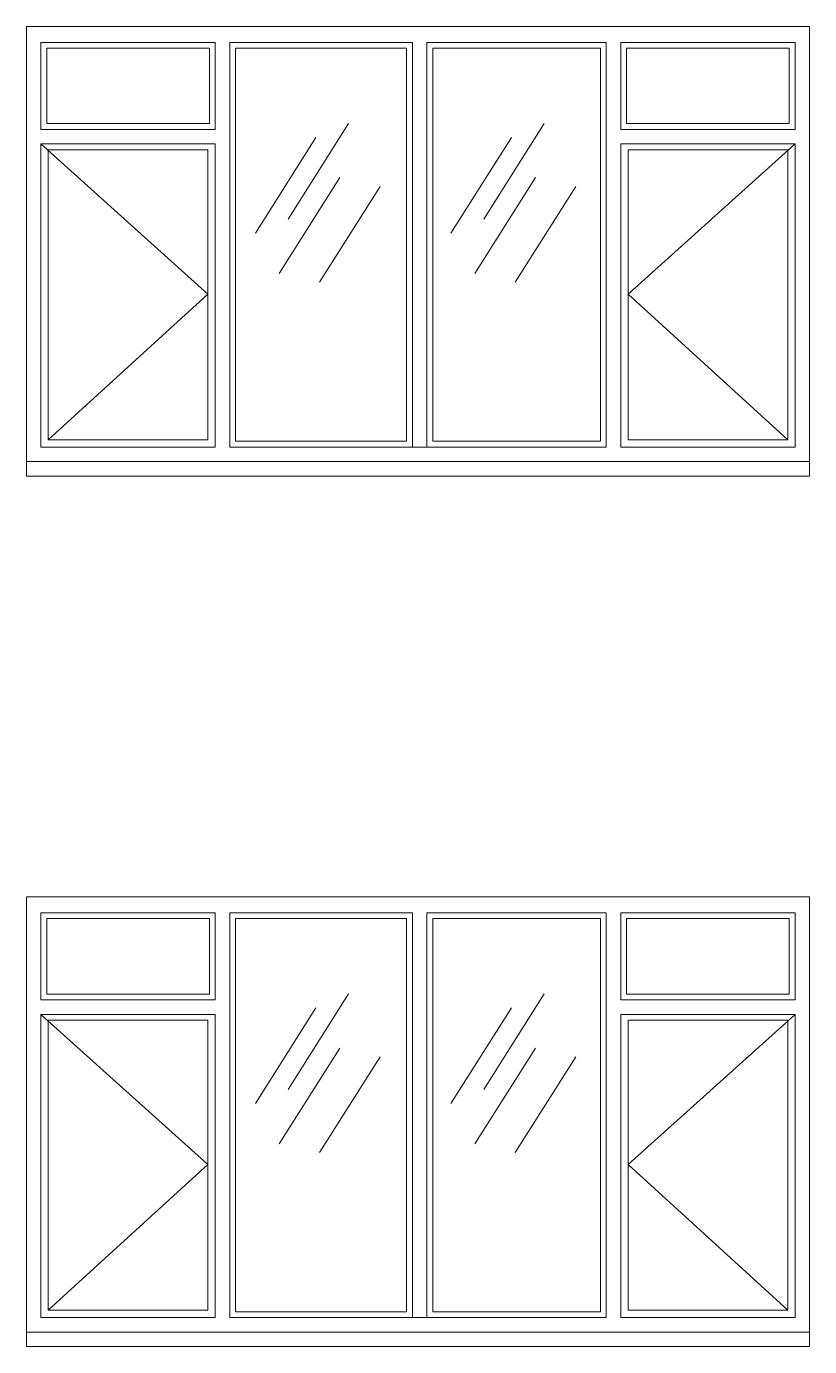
# Model space of a CAD drawing. Header units: inches. Extents: x -7543 to -822, y 102837 to 190349.
# Drawn here: x -826.7204 to -826.6664, y 102836.9389 to 102837.0299 of the extents above; entities that cross this region are included whole.
import ezdxf

# ---------------------------------------------------------------- set-up
doc = ezdxf.new("R2010")
doc.units = ezdxf.units.IN
doc.header["$MEASUREMENT"] = 0
doc.linetypes.add('ACAD_ISO07W100', pattern=[3, 0, -3])
doc.layers.add('PENCERE', color=7, linetype='Continuous', lineweight=18, true_color=0xffb360)

msp = doc.modelspace()

# ---------------------------------------------------------------- linework, layer by layer
at = {"layer": 'PENCERE'}
for p, q in [((-826.720359, 102836.999887, -0.002), (-826.720359, 102837.029887, -0.002)), ((-826.666414, 102837.029887, -0.002), (-826.720359, 102837.029887, -0.002)), ((-826.720359, 102837.029887, -0.002), (-826.720359, 102836.999887, -0.002)), ((-826.720359, 102836.999887, -0.002), (-826.720359, 102837.029887, -0.002)), ((-826.666414, 102837.029887, -0.002), (-826.720359, 102837.029887, -0.002)), ((-826.720359, 102837.029887, -0.002), (-826.720359, 102836.999887, -0.002)), ((-826.666414, 102836.998887, -0.002), (-826.666414, 102837.029887, -0.002)), ((-826.666414, 102836.998887, -0.002), (-826.666414, 102837.029887, -0.002)), ((-826.719359, 102837.028787, -0.002), (-826.719359, 102837.022787, -0.002)), ((-826.707359, 102837.028787, -0.002), (-826.719359, 102837.028787, -0.002)), ((-826.719359, 102837.028787, -0.002), (-826.719359, 102837.022787, -0.002)), ((-826.707359, 102837.028787, -0.002), (-826.719359, 102837.028787, -0.002)), ((-826.718959, 102837.028387, -0.002), (-826.707759, 102837.028387, -0.002)), ((-826.718959, 102837.023187, -0.002), (-826.718959, 102837.028387, -0.002)), ((-826.718959, 102837.028387, -0.002), (-826.707759, 102837.028387, -0.002)), ((-826.718959, 102837.023187, -0.002), (-826.718959, 102837.028387, -0.002)), ((-826.707759, 102837.028387, -0.002), (-826.707759, 102837.023187, -0.002)), ((-826.707759, 102837.028387, -0.002), (-826.707759, 102837.023187, -0.002)), ((-826.707359, 102837.028787, -0.002), (-826.707359, 102837.022787, -0.002)), ((-826.707359, 102837.028787, -0.002), (-826.707359, 102837.022787, -0.002)), ((-826.706359, 102837.028787, -0.002), (-826.706359, 102837.022787, -0.002)), ((-826.706359, 102837.028787, -0.002), (-826.706359, 102837.000887, -0.002)), ((-826.693772, 102837.028787, -0.002), (-826.706359, 102837.028787, -0.002)), ((-826.706359, 102837.028787, -0.002), (-826.706359, 102837.022787, -0.002)), ((-826.706359, 102837.028787, -0.002), (-826.706359, 102837.000887, -0.002)), ((-826.693772, 102837.028787, -0.002), (-826.706359, 102837.028787, -0.002)), ((-826.705959, 102837.028387, -0.002), (-826.694172, 102837.028387, -0.002)), ((-826.705959, 102837.001287, -0.002), (-826.705959, 102837.028387, -0.002)), ((-826.705959, 102837.028387, -0.002), (-826.694172, 102837.028387, -0.002)), ((-826.705959, 102837.001287, -0.002), (-826.705959, 102837.028387, -0.002)), ((-826.694172, 102837.028387, -0.002), (-826.694172, 102837.001287, -0.002)), ((-826.694172, 102837.028387, -0.002), (-826.694172, 102837.001287, -0.002)), ((-826.693772, 102837.028787, -0.002), (-826.693772, 102837.022787, -0.002)), ((-826.693772, 102837.028787, -0.002), (-826.693772, 102837.000887, -0.002)), ((-826.693772, 102837.028787, -0.002), (-826.693772, 102837.022787, -0.002)), ((-826.693772, 102837.028787, -0.002), (-826.693772, 102837.000887, -0.002)), ((-826.680414, 102837.028787, -0.002), (-826.692772, 102837.028787, -0.002)), ((-826.692772, 102837.028787, -0.002), (-826.692772, 102837.022787, -0.002)), ((-826.692772, 102837.028787, -0.002), (-826.692772, 102837.000887, -0.002)), ((-826.680414, 102837.028787, -0.002), (-826.692772, 102837.028787, -0.002)), ((-826.692772, 102837.028787, -0.002), (-826.692772, 102837.022787, -0.002)), ((-826.692772, 102837.028787, -0.002), (-826.692772, 102837.000887, -0.002)), ((-826.692372, 102837.028387, -0.002), (-826.680814, 102837.028387, -0.002)), ((-826.692372, 102837.001287, -0.002), (-826.692372, 102837.028387, -0.002)), ((-826.692372, 102837.028387, -0.002), (-826.680814, 102837.028387, -0.002)), ((-826.692372, 102837.001287, -0.002), (-826.692372, 102837.028387, -0.002)), ((-826.680814, 102837.028387, -0.002), (-826.680814, 102837.001287, -0.002)), ((-826.680814, 102837.028387, -0.002), (-826.680814, 102837.001287, -0.002)), ((-826.680414, 102837.028787, -0.002), (-826.680414, 102837.022787, -0.002)), ((-826.680414, 102837.028787, -0.002), (-826.680414, 102837.000887, -0.002)), ((-826.680414, 102837.028787, -0.002), (-826.680414, 102837.022787, -0.002)), ((-826.680414, 102837.028787, -0.002), (-826.680414, 102837.000887, -0.002)), ((-826.679414, 102837.028787, -0.002), (-826.679414, 102837.022787, -0.002)), ((-826.679414, 102837.028787, -0.002), (-826.667414, 102837.028787, -0.002)), ((-826.679414, 102837.028787, -0.002), (-826.679414, 102837.022787, -0.002)), ((-826.679414, 102837.028787, -0.002), (-826.667414, 102837.028787, -0.002)), ((-826.679014, 102837.028387, -0.002), (-826.667814, 102837.028387, -0.002)), ((-826.679014, 102837.023187, -0.002), (-826.679014, 102837.028387, -0.002)), ((-826.679014, 102837.028387, -0.002), (-826.667814, 102837.028387, -0.002)), ((-826.679014, 102837.023187, -0.002), (-826.679014, 102837.028387, -0.002)), ((-826.667814, 102837.028387, -0.002), (-826.667814, 102837.023187, -0.002)), ((-826.667814, 102837.028387, -0.002), (-826.667814, 102837.023187, -0.002)), ((-826.667414, 102837.028787, -0.002), (-826.667414, 102837.022787, -0.002)), ((-826.667414, 102837.028787, -0.002), (-826.667414, 102837.022787, -0.002)), ((-826.706359, 102837.025241, -0.002), (-826.706359, 102837.022787, -0.002)), ((-826.706359, 102837.025241, -0.002), (-826.706359, 102837.022787, -0.002)), ((-826.680414, 102837.025241, -0.002), (-826.680414, 102837.022787, -0.002)), ((-826.680414, 102837.025241, -0.002), (-826.680414, 102837.022787, -0.002)), ((-826.707359, 102837.022787, -0.002), (-826.719359, 102837.022787, -0.002)), ((-826.707359, 102837.022787, -0.002), (-826.719359, 102837.022787, -0.002)), ((-826.707759, 102837.023187, -0.002), (-826.718959, 102837.023187, -0.002)), ((-826.707759, 102837.023187, -0.002), (-826.718959, 102837.023187, -0.002)), ((-826.698163, 102837.023194, -0.002), (-826.702332, 102837.016597, -0.002)), ((-826.684688, 102837.023194, -0.002), (-826.688857, 102837.016597, -0.002)), ((-826.679414, 102837.022787, -0.002), (-826.667414, 102837.022787, -0.002)), ((-826.679414, 102837.022787, -0.002), (-826.667414, 102837.022787, -0.002)), ((-826.667814, 102837.023187, -0.002), (-826.679014, 102837.023187, -0.002)), ((-826.667814, 102837.023187, -0.002), (-826.679014, 102837.023187, -0.002)), ((-826.719359, 102837.021787, -0.002), (-826.719359, 102837.000887, -0.002)), ((-826.707359, 102837.021787, -0.002), (-826.719359, 102837.021787, -0.002)), ((-826.719359, 102837.021787, -0.002), (-826.719359, 102837.000887, -0.002)), ((-826.707359, 102837.021787, -0.002), (-826.719359, 102837.021787, -0.002)), ((-826.707359, 102837.021787, -0.002), (-826.707359, 102837.000887, -0.002)), ((-826.707359, 102837.021787, -0.002), (-826.707359, 102837.000887, -0.002)), ((-826.700421, 102837.022239, -0.002), (-826.704591, 102837.015642, -0.002)), ((-826.686946, 102837.022239, -0.002), (-826.691116, 102837.015642, -0.002)), ((-826.679414, 102837.021787, -0.002), (-826.679414, 102837.000887, -0.002)), ((-826.679414, 102837.021787, -0.002), (-826.667414, 102837.021787, -0.002)), ((-826.679414, 102837.021787, -0.002), (-826.679414, 102837.000887, -0.002)), ((-826.679414, 102837.021787, -0.002), (-826.667414, 102837.021787, -0.002)), ((-826.667414, 102837.021787, -0.002), (-826.667414, 102837.000887, -0.002)), ((-826.667414, 102837.021787, -0.002), (-826.667414, 102837.000887, -0.002)), ((-826.718859, 102837.021387, -0.002), (-826.718859, 102837.001387, -0.002)), ((-826.707859, 102837.021387, -0.002), (-826.718859, 102837.021387, -0.002)), ((-826.718859, 102837.021387, -0.002), (-826.718859, 102837.001387, -0.002)), ((-826.707859, 102837.021387, -0.002), (-826.718859, 102837.021387, -0.002)), ((-826.707859, 102837.021387, -0.002), (-826.707859, 102837.001387, -0.002)), ((-826.707859, 102837.021387, -0.002), (-826.707859, 102837.001387, -0.002)), ((-826.678914, 102837.021387, -0.002), (-826.678914, 102837.001387, -0.002)), ((-826.678914, 102837.021387, -0.002), (-826.667914, 102837.021387, -0.002)), ((-826.678914, 102837.021387, -0.002), (-826.678914, 102837.001387, -0.002)), ((-826.678914, 102837.021387, -0.002), (-826.667914, 102837.021387, -0.002)), ((-826.667914, 102837.021387, -0.002), (-826.667914, 102837.001387, -0.002)), ((-826.667914, 102837.021387, -0.002), (-826.667914, 102837.001387, -0.002)), ((-826.698771, 102837.019461, -0.002), (-826.70294, 102837.012864, -0.002)), ((-826.695991, 102837.018854, -0.002), (-826.700161, 102837.012256, -0.002)), ((-826.685296, 102837.019461, -0.002), (-826.689465, 102837.012864, -0.002)), ((-826.682516, 102837.018854, -0.002), (-826.686685, 102837.012256, -0.002)), ((-826.707359, 102837.000887, -0.002), (-826.719359, 102837.000887, -0.002)), ((-826.707359, 102837.000887, -0.002), (-826.719359, 102837.000887, -0.002)), ((-826.707859, 102837.001387, -0.002), (-826.718859, 102837.001387, -0.002)), ((-826.707859, 102837.001387, -0.002), (-826.718859, 102837.001387, -0.002)), ((-826.680414, 102837.000887, -0.002), (-826.706359, 102837.000887, -0.002)), ((-826.680414, 102837.000887, -0.002), (-826.706359, 102837.000887, -0.002)), ((-826.694172, 102837.001287, -0.002), (-826.705959, 102837.001287, -0.002)), ((-826.694172, 102837.001287, -0.002), (-826.705959, 102837.001287, -0.002)), ((-826.680814, 102837.001287, -0.002), (-826.692372, 102837.001287, -0.002)), ((-826.680814, 102837.001287, -0.002), (-826.692372, 102837.001287, -0.002)), ((-826.679414, 102837.000887, -0.002), (-826.667414, 102837.000887, -0.002)), ((-826.679414, 102837.000887, -0.002), (-826.667414, 102837.000887, -0.002)), ((-826.678914, 102837.001387, -0.002), (-826.667914, 102837.001387, -0.002)), ((-826.678914, 102837.001387, -0.002), (-826.667914, 102837.001387, -0.002)), ((-826.666414, 102836.999887, -0.002), (-826.720359, 102836.999887, -0.002)), ((-826.720359, 102836.999887, -0.002), (-826.720359, 102836.998887, -0.002)), ((-826.666414, 102836.999887, -0.002), (-826.720359, 102836.999887, -0.002)), ((-826.720359, 102836.999887, -0.002), (-826.720359, 102836.998887, -0.002)), ((-826.666414, 102836.998887, -0.002), (-826.720359, 102836.998887, -0.002)), ((-826.666414, 102836.998887, -0.002), (-826.720359, 102836.998887, -0.002)), ((-826.720359, 102836.939887, -0.002), (-826.720359, 102836.969887, -0.002)), ((-826.666414, 102836.969887, -0.002), (-826.720359, 102836.969887, -0.002)), ((-826.720359, 102836.969887, -0.002), (-826.720359, 102836.939887, -0.002)), ((-826.720359, 102836.939887, -0.002), (-826.720359, 102836.969887, -0.002)), ((-826.666414, 102836.969887, -0.002), (-826.720359, 102836.969887, -0.002)), ((-826.720359, 102836.969887, -0.002), (-826.720359, 102836.939887, -0.002)), ((-826.666414, 102836.938887, -0.002), (-826.666414, 102836.969887, -0.002)), ((-826.666414, 102836.938887, -0.002), (-826.666414, 102836.969887, -0.002)), ((-826.719359, 102836.968787, -0.002), (-826.719359, 102836.962787, -0.002)), ((-826.707359, 102836.968787, -0.002), (-826.719359, 102836.968787, -0.002)), ((-826.719359, 102836.968787, -0.002), (-826.719359, 102836.962787, -0.002)), ((-826.707359, 102836.968787, -0.002), (-826.719359, 102836.968787, -0.002)), ((-826.707359, 102836.968787, -0.002), (-826.707359, 102836.962787, -0.002)), ((-826.707359, 102836.968787, -0.002), (-826.707359, 102836.962787, -0.002)), ((-826.706359, 102836.968787, -0.002), (-826.706359, 102836.962787, -0.002)), ((-826.706359, 102836.968787, -0.002), (-826.706359, 102836.940887, -0.002)), ((-826.693772, 102836.968787, -0.002), (-826.706359, 102836.968787, -0.002)), ((-826.706359, 102836.968787, -0.002), (-826.706359, 102836.962787, -0.002)), ((-826.706359, 102836.968787, -0.002), (-826.706359, 102836.940887, -0.002)), ((-826.693772, 102836.968787, -0.002), (-826.706359, 102836.968787, -0.002)), ((-826.693772, 102836.968787, -0.002), (-826.693772, 102836.962787, -0.002)), ((-826.693772, 102836.968787, -0.002), (-826.693772, 102836.940887, -0.002)), ((-826.693772, 102836.968787, -0.002), (-826.693772, 102836.962787, -0.002)), ((-826.693772, 102836.968787, -0.002), (-826.693772, 102836.940887, -0.002)), ((-826.680414, 102836.968787, -0.002), (-826.692772, 102836.968787, -0.002)), ((-826.692772, 102836.968787, -0.002), (-826.692772, 102836.962787, -0.002)), ((-826.692772, 102836.968787, -0.002), (-826.692772, 102836.940887, -0.002)), ((-826.680414, 102836.968787, -0.002), (-826.692772, 102836.968787, -0.002)), ((-826.692772, 102836.968787, -0.002), (-826.692772, 102836.962787, -0.002)), ((-826.692772, 102836.968787, -0.002), (-826.692772, 102836.940887, -0.002)), ((-826.680414, 102836.968787, -0.002), (-826.680414, 102836.962787, -0.002)), ((-826.680414, 102836.968787, -0.002), (-826.680414, 102836.940887, -0.002)), ((-826.680414, 102836.968787, -0.002), (-826.680414, 102836.962787, -0.002)), ((-826.680414, 102836.968787, -0.002), (-826.680414, 102836.940887, -0.002)), ((-826.679414, 102836.968787, -0.002), (-826.679414, 102836.962787, -0.002)), ((-826.679414, 102836.968787, -0.002), (-826.667414, 102836.968787, -0.002)), ((-826.679414, 102836.968787, -0.002), (-826.679414, 102836.962787, -0.002)), ((-826.679414, 102836.968787, -0.002), (-826.667414, 102836.968787, -0.002)), ((-826.667414, 102836.968787, -0.002), (-826.667414, 102836.962787, -0.002)), ((-826.667414, 102836.968787, -0.002), (-826.667414, 102836.962787, -0.002)), ((-826.718959, 102836.968387, -0.002), (-826.707759, 102836.968387, -0.002)), ((-826.718959, 102836.963187, -0.002), (-826.718959, 102836.968387, -0.002)), ((-826.718959, 102836.968387, -0.002), (-826.707759, 102836.968387, -0.002)), ((-826.718959, 102836.963187, -0.002), (-826.718959, 102836.968387, -0.002)), ((-826.707759, 102836.968387, -0.002), (-826.707759, 102836.963187, -0.002)), ((-826.707759, 102836.968387, -0.002), (-826.707759, 102836.963187, -0.002)), ((-826.705959, 102836.968387, -0.002), (-826.694172, 102836.968387, -0.002)), ((-826.705959, 102836.941287, -0.002), (-826.705959, 102836.968387, -0.002)), ((-826.705959, 102836.968387, -0.002), (-826.694172, 102836.968387, -0.002)), ((-826.705959, 102836.941287, -0.002), (-826.705959, 102836.968387, -0.002)), ((-826.694172, 102836.968387, -0.002), (-826.694172, 102836.941287, -0.002)), ((-826.694172, 102836.968387, -0.002), (-826.694172, 102836.941287, -0.002)), ((-826.692372, 102836.968387, -0.002), (-826.680814, 102836.968387, -0.002)), ((-826.692372, 102836.941287, -0.002), (-826.692372, 102836.968387, -0.002)), ((-826.692372, 102836.968387, -0.002), (-826.680814, 102836.968387, -0.002)), ((-826.692372, 102836.941287, -0.002), (-826.692372, 102836.968387, -0.002)), ((-826.680814, 102836.968387, -0.002), (-826.680814, 102836.941287, -0.002)), ((-826.680814, 102836.968387, -0.002), (-826.680814, 102836.941287, -0.002)), ((-826.679014, 102836.968387, -0.002), (-826.667814, 102836.968387, -0.002)), ((-826.679014, 102836.963187, -0.002), (-826.679014, 102836.968387, -0.002)), ((-826.679014, 102836.968387, -0.002), (-826.667814, 102836.968387, -0.002)), ((-826.679014, 102836.963187, -0.002), (-826.679014, 102836.968387, -0.002)), ((-826.667814, 102836.968387, -0.002), (-826.667814, 102836.963187, -0.002)), ((-826.667814, 102836.968387, -0.002), (-826.667814, 102836.963187, -0.002)), ((-826.706359, 102836.965241, -0.002), (-826.706359, 102836.962787, -0.002)), ((-826.706359, 102836.965241, -0.002), (-826.706359, 102836.962787, -0.002)), ((-826.680414, 102836.965241, -0.002), (-826.680414, 102836.962787, -0.002)), ((-826.680414, 102836.965241, -0.002), (-826.680414, 102836.962787, -0.002)), ((-826.707359, 102836.962787, -0.002), (-826.719359, 102836.962787, -0.002)), ((-826.707359, 102836.962787, -0.002), (-826.719359, 102836.962787, -0.002)), ((-826.707759, 102836.963187, -0.002), (-826.718959, 102836.963187, -0.002)), ((-826.707759, 102836.963187, -0.002), (-826.718959, 102836.963187, -0.002)), ((-826.698163, 102836.963194, -0.002), (-826.702332, 102836.956597, -0.002)), ((-826.684688, 102836.963194, -0.002), (-826.688857, 102836.956597, -0.002)), ((-826.679414, 102836.962787, -0.002), (-826.667414, 102836.962787, -0.002)), ((-826.679414, 102836.962787, -0.002), (-826.667414, 102836.962787, -0.002)), ((-826.667814, 102836.963187, -0.002), (-826.679014, 102836.963187, -0.002)), ((-826.667814, 102836.963187, -0.002), (-826.679014, 102836.963187, -0.002)), ((-826.719359, 102836.961787, -0.002), (-826.719359, 102836.940887, -0.002)), ((-826.707359, 102836.961787, -0.002), (-826.719359, 102836.961787, -0.002)), ((-826.719359, 102836.961787, -0.002), (-826.719359, 102836.940887, -0.002)), ((-826.707359, 102836.961787, -0.002), (-826.719359, 102836.961787, -0.002)), ((-826.707359, 102836.961787, -0.002), (-826.707359, 102836.940887, -0.002)), ((-826.707359, 102836.961787, -0.002), (-826.707359, 102836.940887, -0.002)), ((-826.700421, 102836.962239, -0.002), (-826.704591, 102836.955642, -0.002)), ((-826.686946, 102836.962239, -0.002), (-826.691116, 102836.955642, -0.002)), ((-826.679414, 102836.961787, -0.002), (-826.679414, 102836.940887, -0.002)), ((-826.679414, 102836.961787, -0.002), (-826.667414, 102836.961787, -0.002)), ((-826.679414, 102836.961787, -0.002), (-826.679414, 102836.940887, -0.002)), ((-826.679414, 102836.961787, -0.002), (-826.667414, 102836.961787, -0.002)), ((-826.667414, 102836.961787, -0.002), (-826.667414, 102836.940887, -0.002)), ((-826.667414, 102836.961787, -0.002), (-826.667414, 102836.940887, -0.002)), ((-826.718859, 102836.961387, -0.002), (-826.718859, 102836.941387, -0.002)), ((-826.707859, 102836.961387, -0.002), (-826.718859, 102836.961387, -0.002)), ((-826.718859, 102836.961387, -0.002), (-826.718859, 102836.941387, -0.002)), ((-826.707859, 102836.961387, -0.002), (-826.718859, 102836.961387, -0.002)), ((-826.707859, 102836.961387, -0.002), (-826.707859, 102836.941387, -0.002)), ((-826.707859, 102836.961387, -0.002), (-826.707859, 102836.941387, -0.002)), ((-826.678914, 102836.961387, -0.002), (-826.678914, 102836.941387, -0.002)), ((-826.678914, 102836.961387, -0.002), (-826.667914, 102836.961387, -0.002)), ((-826.678914, 102836.961387, -0.002), (-826.678914, 102836.941387, -0.002)), ((-826.678914, 102836.961387, -0.002), (-826.667914, 102836.961387, -0.002)), ((-826.667914, 102836.961387, -0.002), (-826.667914, 102836.941387, -0.002)), ((-826.667914, 102836.961387, -0.002), (-826.667914, 102836.941387, -0.002)), ((-826.698771, 102836.959461, -0.002), (-826.70294, 102836.952864, -0.002)), ((-826.695991, 102836.958854, -0.002), (-826.700161, 102836.952256, -0.002)), ((-826.685296, 102836.959461, -0.002), (-826.689465, 102836.952864, -0.002)), ((-826.682516, 102836.958854, -0.002), (-826.686685, 102836.952256, -0.002)), ((-826.707359, 102836.940887, -0.002), (-826.719359, 102836.940887, -0.002)), ((-826.707359, 102836.940887, -0.002), (-826.719359, 102836.940887, -0.002)), ((-826.707859, 102836.941387, -0.002), (-826.718859, 102836.941387, -0.002)), ((-826.707859, 102836.941387, -0.002), (-826.718859, 102836.941387, -0.002)), ((-826.680414, 102836.940887, -0.002), (-826.706359, 102836.940887, -0.002)), ((-826.680414, 102836.940887, -0.002), (-826.706359, 102836.940887, -0.002)), ((-826.694172, 102836.941287, -0.002), (-826.705959, 102836.941287, -0.002)), ((-826.694172, 102836.941287, -0.002), (-826.705959, 102836.941287, -0.002)), ((-826.680814, 102836.941287, -0.002), (-826.692372, 102836.941287, -0.002)), ((-826.680814, 102836.941287, -0.002), (-826.692372, 102836.941287, -0.002)), ((-826.679414, 102836.940887, -0.002), (-826.667414, 102836.940887, -0.002)), ((-826.679414, 102836.940887, -0.002), (-826.667414, 102836.940887, -0.002)), ((-826.678914, 102836.941387, -0.002), (-826.667914, 102836.941387, -0.002)), ((-826.678914, 102836.941387, -0.002), (-826.667914, 102836.941387, -0.002)), ((-826.666414, 102836.939887, -0.002), (-826.720359, 102836.939887, -0.002)), ((-826.720359, 102836.939887, -0.002), (-826.720359, 102836.938887, -0.002)), ((-826.666414, 102836.939887, -0.002), (-826.720359, 102836.939887, -0.002)), ((-826.720359, 102836.939887, -0.002), (-826.720359, 102836.938887, -0.002)), ((-826.666414, 102836.938887, -0.002), (-826.720359, 102836.938887, -0.002)), ((-826.666414, 102836.938887, -0.002), (-826.720359, 102836.938887, -0.002))]:
    msp.add_line(p, q, dxfattribs=at)
at = {"layer": 'PENCERE', "linetype": 'ACAD_ISO07W100'}
for p, q in [((-826.719359, 102837.021787, -0.002), (-826.707859, 102837.011437, -0.002)), ((-826.719359, 102837.021787, -0.002), (-826.707859, 102837.011437, -0.002)), ((-826.667414, 102837.021787, -0.002), (-826.678914, 102837.011437, -0.002)), ((-826.667414, 102837.021787, -0.002), (-826.678914, 102837.011437, -0.002)), ((-826.707859, 102837.011437, -0.002), (-826.718859, 102837.001387, -0.002)), ((-826.707859, 102837.011437, -0.002), (-826.718859, 102837.001387, -0.002)), ((-826.678914, 102837.011437, -0.002), (-826.667914, 102837.001387, -0.002)), ((-826.678914, 102837.011437, -0.002), (-826.667914, 102837.001387, -0.002)), ((-826.719359, 102836.961787, -0.002), (-826.707859, 102836.951437, -0.002)), ((-826.719359, 102836.961787, -0.002), (-826.707859, 102836.951437, -0.002)), ((-826.667414, 102836.961787, -0.002), (-826.678914, 102836.951437, -0.002)), ((-826.667414, 102836.961787, -0.002), (-826.678914, 102836.951437, -0.002)), ((-826.707859, 102836.951437, -0.002), (-826.718859, 102836.941387, -0.002)), ((-826.707859, 102836.951437, -0.002), (-826.718859, 102836.941387, -0.002)), ((-826.678914, 102836.951437, -0.002), (-826.667914, 102836.941387, -0.002)), ((-826.678914, 102836.951437, -0.002), (-826.667914, 102836.941387, -0.002))]:
    msp.add_line(p, q, dxfattribs=at)

doc.saveas('drawing.dxf')
